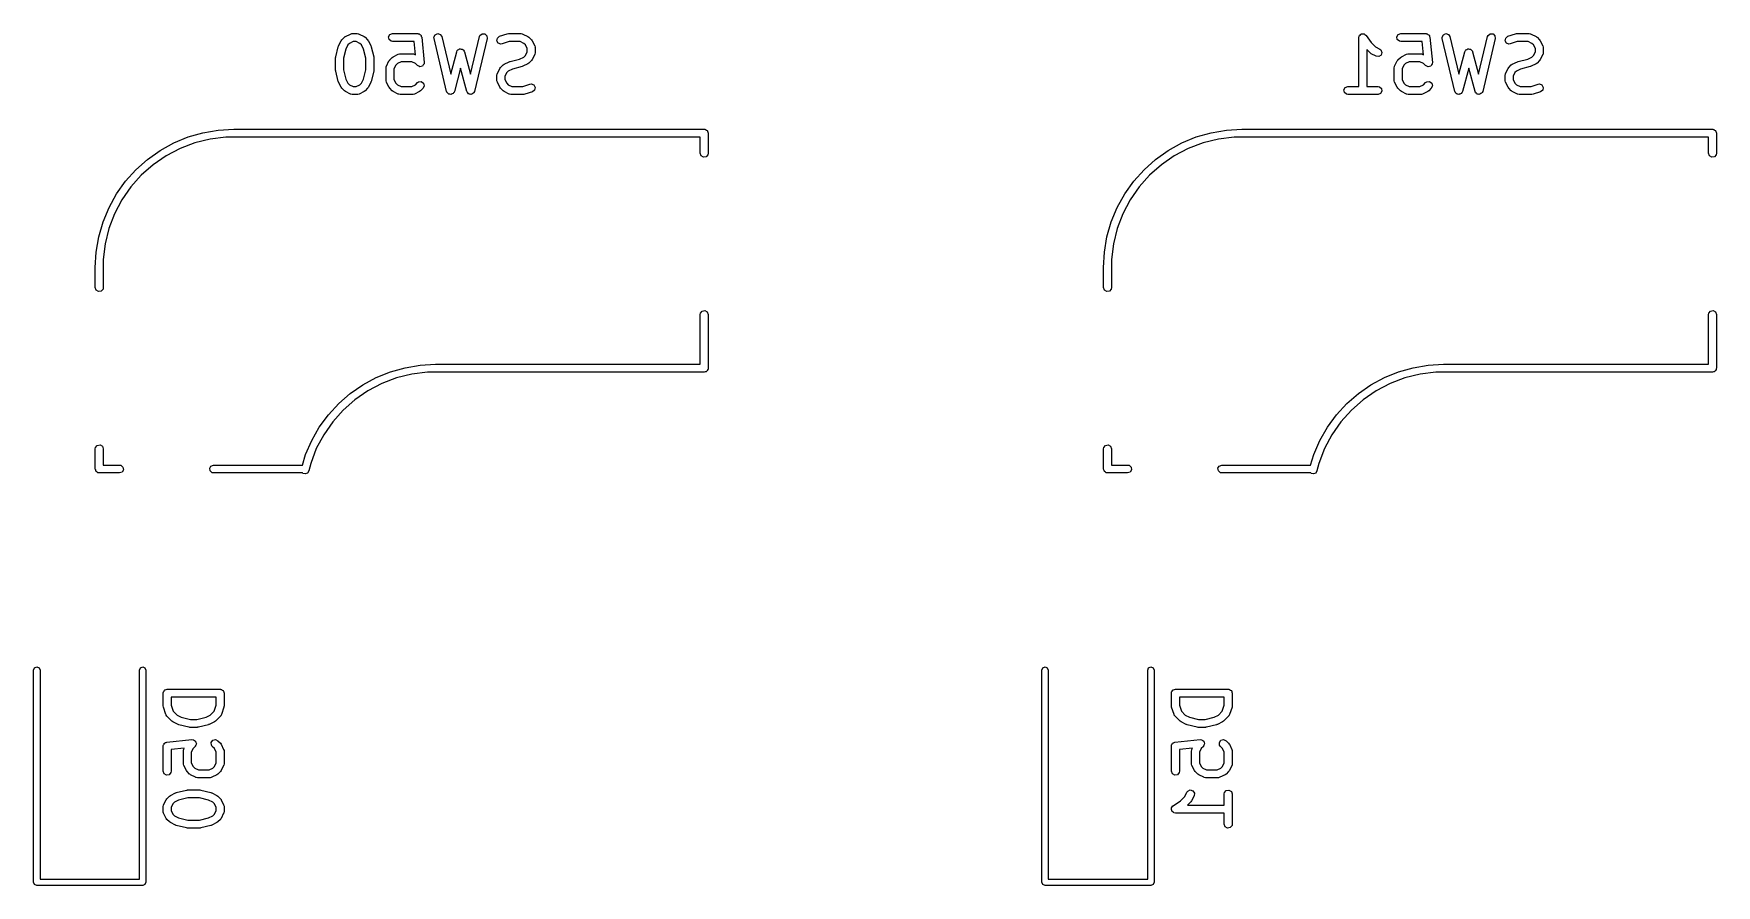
# Model space of a CAD drawing. Extents: x 32 to 254, y -135 to -26.
# Drawn here: x 222.2 to 253.99, y -117.96 to -101.86 of the extents above; entities that cross this region are included whole.
import ezdxf

# ---------------------------------------------------------------- set-up
doc = ezdxf.new("R2010")
doc.units = 0
doc.layers.add('BLACK', color=7, linetype='CONTINUOUS')

msp = doc.modelspace()

# ---------------------------------------------------------------- linework, layer by layer
at = {"layer": 'BLACK', "linetype": 'CONTINUOUS'}
for p, q in [((227.959, -102.09), (228.006, -101.994)), ((228.006, -101.994), (228.019, -101.976)), ((228.019, -101.976), (228.02, -101.975)), ((228.02, -101.975), (228.068, -101.927)), ((228.068, -101.927), (228.086, -101.914)), ((228.086, -101.914), (228.087, -101.913)), ((228.087, -101.913), (228.183, -101.866)), ((228.165, -102.042), (228.135, -102.072)), ((228.234, -102.008), (228.165, -102.042)), ((228.183, -101.866), (228.207, -101.858)), ((228.207, -101.858), (228.212, -101.859)), ((228.212, -101.859), (228.216, -101.858)), ((228.216, -101.858), (228.311, -101.858)), ((228.294, -102.008), (228.234, -102.008)), ((228.362, -102.042), (228.294, -102.008)), ((228.311, -101.858), (228.337, -101.862)), ((228.337, -101.862), (228.34, -101.865)), ((228.34, -101.865), (228.345, -101.866)), ((228.345, -101.866), (228.44, -101.913)), ((228.393, -102.072), (228.362, -102.042)), ((228.44, -101.913), (228.458, -101.927)), ((228.458, -101.927), (228.46, -101.927)), ((228.46, -101.927), (228.507, -101.975)), ((228.507, -101.975), (228.52, -101.993)), ((228.52, -101.993), (228.521, -101.994)), ((228.521, -101.994), (228.569, -102.09)), ((228.904, -101.92), (228.93, -101.875)), ((228.913, -101.97), (228.904, -101.92)), ((228.952, -102.003), (228.913, -101.97)), ((228.93, -101.875), (228.978, -101.858)), ((228.978, -102.008), (228.952, -102.003)), ((228.978, -101.858), (229.454, -101.858)), ((229.386, -102.008), (228.978, -102.008)), ((229.411, -102.256), (229.386, -102.008)), ((229.454, -101.858), (229.458, -101.858)), ((229.458, -101.858), (229.46, -101.858)), ((229.46, -101.858), (229.463, -101.859)), ((229.463, -101.859), (229.48, -101.862)), ((229.48, -101.862), (229.492, -101.872)), ((229.492, -101.872), (229.507, -101.879)), ((229.507, -101.879), (229.511, -101.888)), ((229.511, -101.888), (229.519, -101.895)), ((229.519, -101.895), (229.522, -101.911)), ((229.522, -101.911), (229.529, -101.925)), ((229.529, -101.925), (229.576, -102.401)), ((229.761, -101.924), (229.784, -101.878)), ((229.762, -101.95), (229.761, -101.924)), ((230, -102.95), (229.762, -101.95)), ((229.784, -101.878), (229.831, -101.858)), ((229.831, -101.858), (229.88, -101.872)), ((229.88, -101.872), (229.908, -101.915)), ((229.908, -101.915), (230.077, -102.626)), ((230.45, -102.626), (230.619, -101.915)), ((230.765, -101.95), (230.527, -102.95)), ((230.619, -101.915), (230.63, -101.891)), ((230.63, -101.891), (230.671, -101.861)), ((230.671, -101.861), (230.722, -101.864)), ((230.722, -101.864), (230.759, -101.899)), ((230.759, -101.899), (230.765, -101.95)), ((230.951, -101.991), (230.962, -101.941)), ((230.976, -102.036), (230.951, -101.991)), ((230.962, -101.941), (231.002, -101.909)), ((231.024, -102.055), (230.976, -102.036)), ((231.002, -101.909), (231.145, -101.861)), ((231.049, -102.051), (231.024, -102.055)), ((231.181, -102.008), (231.049, -102.051)), ((231.145, -101.861), (231.167, -101.858)), ((231.167, -101.858), (231.168, -101.858)), ((231.168, -101.858), (231.407, -101.858)), ((231.389, -102.008), (231.181, -102.008)), ((231.457, -102.042), (231.389, -102.008)), ((231.407, -101.858), (231.432, -101.862)), ((231.432, -101.862), (231.436, -101.865)), ((231.436, -101.865), (231.44, -101.866)), ((231.44, -101.866), (231.535, -101.913)), ((231.488, -102.072), (231.457, -102.042)), ((231.535, -101.913), (231.553, -101.927)), ((231.553, -101.927), (231.555, -101.927)), ((231.555, -101.927), (231.602, -101.975)), ((231.602, -101.975), (231.615, -101.993)), ((231.615, -101.993), (231.616, -101.994)), ((231.616, -101.994), (231.664, -102.09)), ((247.239, -101.933), (247.243, -101.907)), ((247.239, -102.858), (247.239, -101.933)), ((247.243, -101.907), (247.246, -101.904)), ((247.246, -101.899), (247.262, -101.884)), ((247.246, -101.904), (247.246, -101.899)), ((247.262, -101.884), (247.276, -101.868)), ((247.276, -101.868), (247.28, -101.867)), ((247.28, -101.867), (247.284, -101.864)), ((247.284, -101.864), (247.305, -101.863)), ((247.305, -101.863), (247.327, -101.859)), ((247.327, -101.859), (247.33, -101.861)), ((247.33, -101.861), (247.335, -101.861)), ((247.335, -101.861), (247.352, -101.874)), ((247.352, -101.874), (247.371, -101.884)), ((247.371, -101.884), (247.373, -101.888)), ((247.373, -101.888), (247.376, -101.891)), ((247.376, -101.891), (247.467, -102.028)), ((247.467, -102.028), (247.549, -102.109)), ((247.954, -101.92), (247.98, -101.875)), ((247.963, -101.97), (247.954, -101.92)), ((248.002, -102.003), (247.963, -101.97)), ((247.98, -101.875), (248.028, -101.858)), ((248.028, -102.008), (248.002, -102.003)), ((248.028, -101.858), (248.504, -101.858)), ((248.436, -102.008), (248.028, -102.008)), ((248.461, -102.256), (248.436, -102.008)), ((248.504, -101.858), (248.508, -101.858)), ((248.508, -101.858), (248.51, -101.858)), ((248.51, -101.858), (248.513, -101.859)), ((248.513, -101.859), (248.53, -101.862)), ((248.53, -101.862), (248.542, -101.872)), ((248.542, -101.872), (248.557, -101.879)), ((248.557, -101.879), (248.561, -101.888)), ((248.561, -101.888), (248.569, -101.895)), ((248.569, -101.895), (248.572, -101.911)), ((248.572, -101.911), (248.579, -101.925)), ((248.579, -101.925), (248.626, -102.401)), ((248.811, -101.924), (248.834, -101.878)), ((248.812, -101.95), (248.811, -101.924)), ((249.05, -102.95), (248.812, -101.95)), ((248.834, -101.878), (248.881, -101.858)), ((248.881, -101.858), (248.93, -101.872)), ((248.93, -101.872), (248.958, -101.915)), ((248.958, -101.915), (249.127, -102.626)), ((249.5, -102.626), (249.669, -101.915)), ((249.815, -101.95), (249.577, -102.95)), ((249.669, -101.915), (249.68, -101.891)), ((249.68, -101.891), (249.721, -101.861)), ((249.721, -101.861), (249.772, -101.864)), ((249.772, -101.864), (249.809, -101.899)), ((249.809, -101.899), (249.815, -101.95)), ((250.001, -101.991), (250.012, -101.941)), ((250.026, -102.036), (250.001, -101.991)), ((250.012, -101.941), (250.052, -101.909)), ((250.074, -102.055), (250.026, -102.036)), ((250.052, -101.909), (250.195, -101.861)), ((250.099, -102.051), (250.074, -102.055)), ((250.231, -102.008), (250.099, -102.051)), ((250.195, -101.861), (250.217, -101.858)), ((250.217, -101.858), (250.218, -101.858)), ((250.218, -101.858), (250.457, -101.858)), ((250.439, -102.008), (250.231, -102.008)), ((250.507, -102.042), (250.439, -102.008)), ((250.457, -101.858), (250.482, -101.862)), ((250.482, -101.862), (250.486, -101.865)), ((250.486, -101.865), (250.49, -101.866)), ((250.49, -101.866), (250.585, -101.913)), ((250.538, -102.072), (250.507, -102.042)), ((250.585, -101.913), (250.603, -101.927)), ((250.603, -101.927), (250.605, -101.927)), ((250.605, -101.927), (250.652, -101.975)), ((250.652, -101.975), (250.665, -101.993)), ((250.665, -101.993), (250.666, -101.994)), ((250.666, -101.994), (250.714, -102.09)), ((227.903, -102.314), (227.906, -102.299)), ((227.903, -102.552), (227.903, -102.314)), ((227.905, -102.295), (227.953, -102.105)), ((227.906, -102.299), (227.905, -102.295)), ((227.953, -102.105), (227.958, -102.093)), ((227.958, -102.093), (227.959, -102.09)), ((228.096, -102.149), (228.053, -102.323)), ((228.053, -102.323), (228.053, -102.542)), ((228.135, -102.072), (228.096, -102.149)), ((228.431, -102.149), (228.393, -102.072)), ((228.474, -102.323), (228.431, -102.149)), ((228.474, -102.542), (228.474, -102.323)), ((228.569, -102.09), (228.573, -102.102)), ((228.573, -102.102), (228.575, -102.105)), ((228.575, -102.105), (228.622, -102.295)), ((228.622, -102.295), (228.623, -102.31)), ((228.623, -102.31), (228.624, -102.314)), ((228.624, -102.314), (228.624, -102.552)), ((228.863, -102.471), (228.911, -102.375)), ((228.911, -102.375), (228.924, -102.357)), ((228.924, -102.357), (228.925, -102.356)), ((228.925, -102.356), (228.973, -102.308)), ((228.973, -102.308), (228.991, -102.295)), ((228.991, -102.295), (228.992, -102.294)), ((228.992, -102.294), (229.087, -102.246)), ((229.087, -102.246), (229.112, -102.239)), ((229.112, -102.239), (229.117, -102.24)), ((229.117, -102.24), (229.121, -102.239)), ((229.121, -102.239), (229.359, -102.239)), ((229.359, -102.239), (229.385, -102.243)), ((229.385, -102.243), (229.388, -102.246)), ((229.388, -102.246), (229.392, -102.246)), ((229.392, -102.246), (229.411, -102.256)), ((230.077, -102.626), (230.191, -102.199)), ((230.191, -102.199), (230.202, -102.175)), ((230.202, -102.175), (230.208, -102.171)), ((230.208, -102.171), (230.211, -102.165)), ((230.211, -102.165), (230.228, -102.157)), ((230.228, -102.157), (230.244, -102.146)), ((230.244, -102.146), (230.251, -102.146)), ((230.251, -102.146), (230.257, -102.144)), ((230.257, -102.144), (230.276, -102.149)), ((230.276, -102.149), (230.295, -102.15)), ((230.295, -102.15), (230.3, -102.155)), ((230.3, -102.155), (230.307, -102.157)), ((230.307, -102.157), (230.318, -102.173)), ((230.318, -102.173), (230.332, -102.187)), ((230.332, -102.187), (230.332, -102.193)), ((230.332, -102.193), (230.336, -102.199)), ((230.336, -102.199), (230.45, -102.626)), ((231.198, -102.384), (231.38, -102.338)), ((231.38, -102.338), (231.457, -102.3)), ((231.457, -102.3), (231.488, -102.269)), ((231.522, -102.141), (231.488, -102.072)), ((231.488, -102.269), (231.522, -102.201)), ((231.522, -102.201), (231.522, -102.141)), ((231.602, -102.367), (231.555, -102.414)), ((231.603, -102.365), (231.602, -102.367)), ((231.616, -102.347), (231.603, -102.365)), ((231.664, -102.252), (231.616, -102.347)), ((231.664, -102.09), (231.672, -102.115)), ((231.665, -102.247), (231.664, -102.252)), ((231.667, -102.244), (231.665, -102.247)), ((231.672, -102.218), (231.667, -102.244)), ((231.672, -102.115), (231.67, -102.119)), ((231.67, -102.119), (231.672, -102.123)), ((231.672, -102.123), (231.672, -102.218)), ((247.451, -102.224), (247.389, -102.161)), ((247.389, -102.161), (247.389, -102.858)), ((247.453, -102.224), (247.451, -102.224)), ((247.471, -102.238), (247.453, -102.224)), ((247.566, -102.285), (247.471, -102.238)), ((247.549, -102.109), (247.633, -102.151)), ((247.617, -102.291), (247.566, -102.285)), ((247.66, -102.263), (247.617, -102.291)), ((247.633, -102.151), (247.654, -102.167)), ((247.654, -102.167), (247.674, -102.214)), ((247.674, -102.214), (247.66, -102.263)), ((247.913, -102.471), (247.961, -102.375)), ((247.961, -102.375), (247.974, -102.357)), ((247.974, -102.357), (247.975, -102.356)), ((247.975, -102.356), (248.023, -102.308)), ((248.023, -102.308), (248.041, -102.295)), ((248.041, -102.295), (248.042, -102.294)), ((248.042, -102.294), (248.137, -102.246)), ((248.137, -102.246), (248.162, -102.239)), ((248.162, -102.239), (248.167, -102.24)), ((248.167, -102.24), (248.171, -102.239)), ((248.171, -102.239), (248.409, -102.239)), ((248.409, -102.239), (248.435, -102.243)), ((248.435, -102.243), (248.438, -102.246)), ((248.438, -102.246), (248.442, -102.246)), ((248.442, -102.246), (248.461, -102.256)), ((249.127, -102.626), (249.241, -102.199)), ((249.241, -102.199), (249.252, -102.175)), ((249.252, -102.175), (249.258, -102.171)), ((249.258, -102.171), (249.261, -102.165)), ((249.261, -102.165), (249.278, -102.157)), ((249.278, -102.157), (249.294, -102.146)), ((249.294, -102.146), (249.301, -102.146)), ((249.301, -102.146), (249.307, -102.144)), ((249.307, -102.144), (249.326, -102.149)), ((249.326, -102.149), (249.345, -102.15)), ((249.345, -102.15), (249.35, -102.155)), ((249.35, -102.155), (249.357, -102.157)), ((249.357, -102.157), (249.368, -102.173)), ((249.368, -102.173), (249.382, -102.187)), ((249.382, -102.187), (249.382, -102.193)), ((249.382, -102.193), (249.386, -102.199)), ((249.386, -102.199), (249.5, -102.626)), ((250.248, -102.384), (250.43, -102.338)), ((250.43, -102.338), (250.507, -102.3)), ((250.507, -102.3), (250.538, -102.269)), ((250.572, -102.141), (250.538, -102.072)), ((250.538, -102.269), (250.572, -102.201)), ((250.572, -102.201), (250.572, -102.141)), ((250.652, -102.367), (250.605, -102.414)), ((250.653, -102.365), (250.652, -102.367)), ((250.666, -102.347), (250.653, -102.365)), ((250.714, -102.252), (250.666, -102.347)), ((250.714, -102.09), (250.722, -102.115)), ((250.715, -102.247), (250.714, -102.252)), ((250.718, -102.244), (250.715, -102.247)), ((250.722, -102.218), (250.718, -102.244)), ((250.722, -102.115), (250.72, -102.119)), ((250.72, -102.119), (250.722, -102.123)), ((250.722, -102.123), (250.722, -102.218)), ((227.904, -102.555), (227.903, -102.552)), ((227.905, -102.57), (227.904, -102.555)), ((227.953, -102.76), (227.905, -102.57)), ((228.053, -102.542), (228.096, -102.716)), ((228.431, -102.716), (228.474, -102.542)), ((228.622, -102.57), (228.575, -102.76)), ((228.624, -102.552), (228.622, -102.566)), ((228.622, -102.566), (228.622, -102.57)), ((228.855, -102.504), (228.86, -102.478)), ((228.855, -102.742), (228.855, -102.504)), ((228.86, -102.478), (228.863, -102.475)), ((228.863, -102.475), (228.863, -102.471)), ((229.04, -102.453), (229.005, -102.522)), ((229.005, -102.522), (229.005, -102.724)), ((229.07, -102.423), (229.04, -102.453)), ((229.139, -102.389), (229.07, -102.423)), ((229.341, -102.389), (229.139, -102.389)), ((229.41, -102.423), (229.341, -102.389)), ((229.449, -102.462), (229.41, -102.423)), ((229.472, -102.473), (229.449, -102.462)), ((229.449, -102.462), (229.449, -102.462)), ((229.449, -102.462), (229.449, -102.462)), ((229.495, -102.484), (229.472, -102.473)), ((229.496, -102.483), (229.495, -102.484)), ((229.52, -102.477), (229.496, -102.484)), ((229.496, -102.484), (229.496, -102.483)), ((229.545, -102.47), (229.52, -102.477)), ((229.546, -102.47), (229.545, -102.47)), ((229.545, -102.47), (229.545, -102.47)), ((229.56, -102.449), (229.546, -102.47)), ((229.574, -102.428), (229.56, -102.449)), ((229.576, -102.401), (229.574, -102.427)), ((229.574, -102.427), (229.574, -102.428)), ((229.574, -102.428), (229.574, -102.428)), ((230.264, -102.509), (230.146, -102.952)), ((230.382, -102.952), (230.264, -102.509)), ((230.951, -102.647), (230.955, -102.621)), ((230.951, -102.742), (230.951, -102.647)), ((230.955, -102.621), (230.958, -102.618)), ((230.958, -102.618), (230.959, -102.613)), ((230.959, -102.613), (231.006, -102.518)), ((231.006, -102.518), (231.019, -102.5)), ((231.019, -102.5), (231.02, -102.499)), ((231.02, -102.499), (231.068, -102.451)), ((231.068, -102.451), (231.086, -102.438)), ((231.086, -102.438), (231.087, -102.437)), ((231.087, -102.437), (231.183, -102.389)), ((231.135, -102.596), (231.101, -102.665)), ((231.101, -102.665), (231.101, -102.724)), ((231.165, -102.566), (231.135, -102.596)), ((231.242, -102.527), (231.165, -102.566)), ((231.183, -102.389), (231.195, -102.386)), ((231.195, -102.386), (231.198, -102.384)), ((231.425, -102.482), (231.242, -102.527)), ((231.428, -102.48), (231.425, -102.482)), ((231.44, -102.476), (231.428, -102.48)), ((231.535, -102.428), (231.44, -102.476)), ((231.536, -102.427), (231.535, -102.428)), ((231.555, -102.414), (231.536, -102.427)), ((247.905, -102.504), (247.91, -102.478)), ((247.905, -102.742), (247.905, -102.504)), ((247.91, -102.478), (247.913, -102.475)), ((247.913, -102.475), (247.913, -102.471)), ((248.09, -102.453), (248.055, -102.522)), ((248.055, -102.522), (248.055, -102.724)), ((248.12, -102.423), (248.09, -102.453)), ((248.189, -102.389), (248.12, -102.423)), ((248.391, -102.389), (248.189, -102.389)), ((248.46, -102.423), (248.391, -102.389)), ((248.499, -102.462), (248.46, -102.423)), ((248.522, -102.473), (248.499, -102.462)), ((248.499, -102.462), (248.499, -102.462)), ((248.499, -102.462), (248.499, -102.462)), ((248.545, -102.484), (248.522, -102.473)), ((248.546, -102.483), (248.545, -102.484)), ((248.57, -102.477), (248.546, -102.484)), ((248.546, -102.484), (248.546, -102.483)), ((248.595, -102.47), (248.57, -102.477)), ((248.596, -102.47), (248.595, -102.47)), ((248.595, -102.47), (248.595, -102.47)), ((248.61, -102.449), (248.596, -102.47)), ((248.624, -102.428), (248.61, -102.449)), ((248.626, -102.401), (248.624, -102.427)), ((248.624, -102.427), (248.624, -102.428)), ((248.624, -102.428), (248.624, -102.428)), ((249.314, -102.509), (249.196, -102.952)), ((249.432, -102.952), (249.314, -102.509)), ((250.001, -102.647), (250.005, -102.621)), ((250.001, -102.742), (250.001, -102.647)), ((250.005, -102.621), (250.008, -102.618)), ((250.008, -102.618), (250.009, -102.613)), ((250.009, -102.613), (250.056, -102.518)), ((250.056, -102.518), (250.069, -102.5)), ((250.069, -102.5), (250.07, -102.499)), ((250.07, -102.499), (250.118, -102.451)), ((250.118, -102.451), (250.136, -102.438)), ((250.136, -102.438), (250.137, -102.437)), ((250.137, -102.437), (250.233, -102.389)), ((250.185, -102.596), (250.151, -102.665)), ((250.151, -102.665), (250.151, -102.724)), ((250.215, -102.566), (250.185, -102.596)), ((250.292, -102.527), (250.215, -102.566)), ((250.233, -102.389), (250.245, -102.386)), ((250.245, -102.386), (250.248, -102.384)), ((250.475, -102.482), (250.292, -102.527)), ((250.478, -102.48), (250.475, -102.482)), ((250.49, -102.476), (250.478, -102.48)), ((250.585, -102.428), (250.49, -102.476)), ((250.586, -102.427), (250.585, -102.428)), ((250.605, -102.414), (250.586, -102.427)), ((227.955, -102.763), (227.953, -102.76)), ((227.959, -102.776), (227.955, -102.763)), ((228.006, -102.871), (227.959, -102.776)), ((228.007, -102.872), (228.006, -102.871)), ((228.02, -102.89), (228.007, -102.872)), ((228.068, -102.938), (228.02, -102.89)), ((228.069, -102.939), (228.068, -102.938)), ((228.087, -102.952), (228.069, -102.939)), ((228.183, -103), (228.087, -102.952)), ((228.096, -102.716), (228.135, -102.793)), ((228.135, -102.793), (228.165, -102.823)), ((228.165, -102.823), (228.234, -102.858)), ((228.187, -103), (228.183, -103)), ((228.19, -103.003), (228.187, -103)), ((228.216, -103.008), (228.19, -103.003)), ((228.311, -103.008), (228.216, -103.008)), ((228.234, -102.858), (228.294, -102.858)), ((228.294, -102.858), (228.362, -102.823)), ((228.316, -103.006), (228.311, -103.008)), ((228.32, -103.007), (228.316, -103.006)), ((228.345, -103), (228.32, -103.007)), ((228.44, -102.952), (228.345, -103)), ((228.362, -102.823), (228.393, -102.793)), ((228.393, -102.793), (228.431, -102.716)), ((228.441, -102.951), (228.44, -102.952)), ((228.46, -102.938), (228.441, -102.951)), ((228.507, -102.89), (228.46, -102.938)), ((228.508, -102.889), (228.507, -102.89)), ((228.521, -102.871), (228.508, -102.889)), ((228.569, -102.776), (228.521, -102.871)), ((228.575, -102.76), (228.569, -102.772)), ((228.569, -102.772), (228.569, -102.776)), ((228.857, -102.746), (228.855, -102.742)), ((228.856, -102.751), (228.857, -102.746)), ((228.863, -102.776), (228.856, -102.751)), ((228.911, -102.871), (228.863, -102.776)), ((228.912, -102.872), (228.911, -102.871)), ((228.925, -102.89), (228.912, -102.872)), ((228.973, -102.938), (228.925, -102.89)), ((228.974, -102.939), (228.973, -102.938)), ((228.992, -102.952), (228.974, -102.939)), ((229.087, -103), (228.992, -102.952)), ((229.005, -102.724), (229.04, -102.793)), ((229.04, -102.793), (229.07, -102.823)), ((229.07, -102.823), (229.139, -102.858)), ((229.092, -103), (229.087, -103)), ((229.095, -103.003), (229.092, -103)), ((229.121, -103.008), (229.095, -103.003)), ((229.359, -103.008), (229.121, -103.008)), ((229.139, -102.858), (229.341, -102.858)), ((229.341, -102.858), (229.41, -102.823)), ((229.363, -103.006), (229.359, -103.008)), ((229.368, -103.007), (229.363, -103.006)), ((229.392, -103), (229.368, -103.007)), ((229.488, -102.952), (229.392, -103)), ((229.41, -102.823), (229.449, -102.784)), ((229.449, -102.784), (229.47, -102.769)), ((229.47, -102.769), (229.521, -102.765)), ((229.489, -102.951), (229.488, -102.952)), ((229.507, -102.938), (229.489, -102.951)), ((229.555, -102.89), (229.507, -102.938)), ((229.521, -102.765), (229.563, -102.794)), ((229.576, -102.844), (229.555, -102.89)), ((229.563, -102.794), (229.576, -102.844)), ((230.005, -102.957), (230, -102.95)), ((230.005, -102.964), (230.005, -102.957)), ((230.018, -102.977), (230.005, -102.964)), ((230.028, -102.993), (230.018, -102.977)), ((230.036, -102.995), (230.028, -102.993)), ((230.042, -103.001), (230.036, -102.995)), ((230.06, -103.002), (230.042, -103.001)), ((230.078, -103.007), (230.06, -103.002)), ((230.085, -103.004), (230.078, -103.007)), ((230.093, -103.005), (230.085, -103.004)), ((230.108, -102.994), (230.093, -103.005)), ((230.125, -102.987), (230.108, -102.994)), ((230.128, -102.98), (230.125, -102.987)), ((230.135, -102.976), (230.128, -102.98)), ((230.146, -102.952), (230.135, -102.976)), ((230.386, -102.958), (230.382, -102.952)), ((230.387, -102.966), (230.386, -102.958)), ((230.401, -102.979), (230.387, -102.966)), ((230.411, -102.994), (230.401, -102.979)), ((230.419, -102.996), (230.411, -102.994)), ((230.424, -103.001), (230.419, -102.996)), ((230.443, -103.003), (230.424, -103.001)), ((230.461, -103.007), (230.443, -103.003)), ((230.468, -103.004), (230.461, -103.007)), ((230.476, -103.004), (230.468, -103.004)), ((230.49, -102.993), (230.476, -103.004)), ((230.507, -102.986), (230.49, -102.993)), ((230.51, -102.979), (230.507, -102.986)), ((230.517, -102.974), (230.51, -102.979)), ((230.527, -102.95), (230.517, -102.974)), ((230.952, -102.746), (230.951, -102.742)), ((230.951, -102.751), (230.952, -102.746)), ((230.959, -102.776), (230.951, -102.751)), ((231.006, -102.871), (230.959, -102.776)), ((231.007, -102.872), (231.006, -102.871)), ((231.02, -102.89), (231.007, -102.872)), ((231.068, -102.938), (231.02, -102.89)), ((231.069, -102.939), (231.068, -102.938)), ((231.087, -102.952), (231.069, -102.939)), ((231.183, -103), (231.087, -102.952)), ((231.101, -102.724), (231.135, -102.793)), ((231.135, -102.793), (231.165, -102.823)), ((231.165, -102.823), (231.234, -102.858)), ((231.187, -103), (231.183, -103)), ((231.19, -103.003), (231.187, -103)), ((231.216, -103.008), (231.19, -103.003)), ((231.454, -103.008), (231.216, -103.008)), ((231.234, -102.858), (231.442, -102.858)), ((231.442, -102.858), (231.573, -102.814)), ((231.456, -103.007), (231.454, -103.008)), ((231.478, -103.004), (231.456, -103.007)), ((231.621, -102.956), (231.478, -103.004)), ((231.573, -102.814), (231.599, -102.81)), ((231.599, -102.81), (231.647, -102.829)), ((231.661, -102.924), (231.621, -102.956)), ((231.647, -102.829), (231.671, -102.874)), ((231.671, -102.874), (231.661, -102.924)), ((246.954, -102.92), (246.98, -102.875)), ((246.963, -102.97), (246.954, -102.92)), ((247.002, -103.003), (246.963, -102.97)), ((246.98, -102.875), (247.028, -102.858)), ((247.028, -103.008), (247.002, -103.003)), ((247.028, -102.858), (247.239, -102.858)), ((247.599, -103.008), (247.028, -103.008)), ((247.389, -102.858), (247.599, -102.858)), ((247.599, -102.858), (247.625, -102.862)), ((247.648, -102.99), (247.599, -103.008)), ((247.625, -102.862), (247.664, -102.895)), ((247.673, -102.946), (247.648, -102.99)), ((247.664, -102.895), (247.673, -102.946)), ((247.907, -102.746), (247.905, -102.742)), ((247.906, -102.751), (247.907, -102.746)), ((247.913, -102.776), (247.906, -102.751)), ((247.961, -102.871), (247.913, -102.776)), ((247.962, -102.872), (247.961, -102.871)), ((247.975, -102.89), (247.962, -102.872)), ((248.023, -102.938), (247.975, -102.89)), ((248.024, -102.939), (248.023, -102.938)), ((248.042, -102.952), (248.024, -102.939)), ((248.137, -103), (248.042, -102.952)), ((248.055, -102.724), (248.09, -102.793)), ((248.09, -102.793), (248.12, -102.823)), ((248.12, -102.823), (248.189, -102.858)), ((248.142, -103), (248.137, -103)), ((248.145, -103.003), (248.142, -103)), ((248.171, -103.008), (248.145, -103.003)), ((248.409, -103.008), (248.171, -103.008)), ((248.189, -102.858), (248.391, -102.858)), ((248.391, -102.858), (248.46, -102.823)), ((248.413, -103.006), (248.409, -103.008)), ((248.418, -103.007), (248.413, -103.006)), ((248.442, -103), (248.418, -103.007)), ((248.538, -102.952), (248.442, -103)), ((248.46, -102.823), (248.499, -102.784)), ((248.499, -102.784), (248.52, -102.769)), ((248.52, -102.769), (248.571, -102.765)), ((248.539, -102.951), (248.538, -102.952)), ((248.557, -102.938), (248.539, -102.951)), ((248.605, -102.89), (248.557, -102.938)), ((248.571, -102.765), (248.613, -102.794)), ((248.626, -102.844), (248.605, -102.89)), ((248.613, -102.794), (248.626, -102.844)), ((249.055, -102.957), (249.05, -102.95)), ((249.055, -102.964), (249.055, -102.957)), ((249.068, -102.977), (249.055, -102.964)), ((249.078, -102.993), (249.068, -102.977)), ((249.086, -102.995), (249.078, -102.993)), ((249.092, -103.001), (249.086, -102.995)), ((249.11, -103.002), (249.092, -103.001)), ((249.128, -103.007), (249.11, -103.002)), ((249.135, -103.004), (249.128, -103.007)), ((249.143, -103.005), (249.135, -103.004)), ((249.158, -102.994), (249.143, -103.005)), ((249.175, -102.987), (249.158, -102.994)), ((249.178, -102.98), (249.175, -102.987)), ((249.185, -102.976), (249.178, -102.98)), ((249.196, -102.952), (249.185, -102.976)), ((249.436, -102.958), (249.432, -102.952)), ((249.437, -102.966), (249.436, -102.958)), ((249.451, -102.979), (249.437, -102.966)), ((249.461, -102.994), (249.451, -102.979)), ((249.469, -102.996), (249.461, -102.994)), ((249.474, -103.001), (249.469, -102.996)), ((249.493, -103.003), (249.474, -103.001)), ((249.511, -103.007), (249.493, -103.003)), ((249.518, -103.004), (249.511, -103.007)), ((249.526, -103.004), (249.518, -103.004)), ((249.54, -102.993), (249.526, -103.004)), ((249.557, -102.986), (249.54, -102.993)), ((249.56, -102.979), (249.557, -102.986)), ((249.567, -102.974), (249.56, -102.979)), ((249.577, -102.95), (249.567, -102.974)), ((250.002, -102.746), (250.001, -102.742)), ((250.001, -102.751), (250.002, -102.746)), ((250.009, -102.776), (250.001, -102.751)), ((250.056, -102.871), (250.009, -102.776)), ((250.057, -102.872), (250.056, -102.871)), ((250.07, -102.89), (250.057, -102.872)), ((250.118, -102.938), (250.07, -102.89)), ((250.119, -102.939), (250.118, -102.938)), ((250.137, -102.952), (250.119, -102.939)), ((250.233, -103), (250.137, -102.952)), ((250.151, -102.724), (250.185, -102.793)), ((250.185, -102.793), (250.215, -102.823)), ((250.215, -102.823), (250.284, -102.858)), ((250.237, -103), (250.233, -103)), ((250.24, -103.003), (250.237, -103)), ((250.266, -103.008), (250.24, -103.003)), ((250.504, -103.008), (250.266, -103.008)), ((250.284, -102.858), (250.492, -102.858)), ((250.492, -102.858), (250.623, -102.814)), ((250.506, -103.007), (250.504, -103.008)), ((250.528, -103.004), (250.506, -103.007)), ((250.671, -102.956), (250.528, -103.004)), ((250.623, -102.814), (250.649, -102.81)), ((250.649, -102.81), (250.697, -102.829)), ((250.711, -102.924), (250.671, -102.956)), ((250.697, -102.829), (250.721, -102.874)), ((250.721, -102.874), (250.711, -102.924)), ((224.586, -104.066), (224.843, -103.924)), ((224.843, -103.924), (225.114, -103.812)), ((225.243, -103.922), (224.964, -104.028)), ((225.114, -103.812), (225.396, -103.731)), ((225.532, -103.851), (225.243, -103.922)), ((225.396, -103.731), (225.685, -103.681)), ((225.828, -103.815), (225.532, -103.851)), ((225.685, -103.681), (225.977, -103.665)), ((225.977, -103.815), (225.828, -103.815)), ((225.977, -103.665), (234.867, -103.665)), ((234.792, -103.815), (225.977, -103.815)), ((234.792, -104.121), (234.792, -103.815)), ((234.867, -103.665), (234.877, -103.667)), ((234.877, -103.667), (234.881, -103.666)), ((234.881, -103.666), (234.883, -103.668)), ((234.883, -103.668), (234.893, -103.67)), ((234.893, -103.67), (234.908, -103.682)), ((234.908, -103.682), (234.925, -103.692)), ((234.925, -103.692), (234.927, -103.698)), ((234.927, -103.698), (234.932, -103.703)), ((234.932, -103.703), (234.936, -103.722)), ((234.936, -103.722), (234.942, -103.74)), ((234.942, -103.74), (234.942, -104.121)), ((243.636, -104.066), (243.893, -103.924)), ((243.893, -103.924), (244.164, -103.812)), ((244.293, -103.922), (244.014, -104.028)), ((244.164, -103.812), (244.446, -103.731)), ((244.582, -103.851), (244.293, -103.922)), ((244.446, -103.731), (244.735, -103.681)), ((244.878, -103.815), (244.582, -103.851)), ((244.735, -103.681), (245.027, -103.665)), ((245.027, -103.815), (244.878, -103.815)), ((245.027, -103.665), (253.917, -103.665)), ((253.843, -103.815), (245.027, -103.815)), ((253.843, -104.121), (253.843, -103.815)), ((253.917, -103.665), (253.927, -103.667)), ((253.927, -103.667), (253.931, -103.666)), ((253.931, -103.666), (253.933, -103.668)), ((253.933, -103.668), (253.943, -103.67)), ((253.943, -103.67), (253.958, -103.682)), ((253.958, -103.682), (253.975, -103.692)), ((253.975, -103.692), (253.977, -103.698)), ((253.977, -103.698), (253.982, -103.703)), ((253.982, -103.703), (253.986, -103.722)), ((253.986, -103.722), (253.992, -103.74)), ((253.992, -103.74), (253.992, -104.121)), ((224.128, -104.431), (224.347, -104.236)), ((224.347, -104.236), (224.586, -104.066)), ((224.7, -104.167), (224.455, -104.336)), ((224.964, -104.028), (224.7, -104.167)), ((234.81, -104.169), (234.792, -104.121)), ((234.854, -104.195), (234.81, -104.169)), ((234.905, -104.186), (234.854, -104.195)), ((234.938, -104.147), (234.905, -104.186)), ((234.942, -104.121), (234.938, -104.147)), ((243.178, -104.431), (243.397, -104.236)), ((243.397, -104.236), (243.636, -104.066)), ((243.75, -104.167), (243.505, -104.336)), ((244.014, -104.028), (243.75, -104.167)), ((253.86, -104.169), (253.843, -104.121)), ((253.904, -104.195), (253.86, -104.169)), ((253.955, -104.186), (253.904, -104.195)), ((253.988, -104.147), (253.955, -104.186)), ((253.992, -104.121), (253.988, -104.147)), ((223.933, -104.65), (224.128, -104.431)), ((224.231, -104.534), (224.034, -104.757)), ((224.455, -104.336), (224.231, -104.534)), ((242.983, -104.65), (243.178, -104.431)), ((243.281, -104.534), (243.084, -104.757)), ((243.505, -104.336), (243.281, -104.534)), ((223.621, -105.145), (223.763, -104.889)), ((223.763, -104.889), (223.933, -104.65)), ((224.034, -104.757), (223.864, -105.002)), ((242.671, -105.145), (242.813, -104.889)), ((242.813, -104.889), (242.983, -104.65)), ((243.084, -104.757), (242.914, -105.002)), ((223.509, -105.416), (223.621, -105.145)), ((223.864, -105.002), (223.726, -105.266)), ((242.559, -105.416), (242.671, -105.145)), ((242.914, -105.002), (242.776, -105.266)), ((223.428, -105.698), (223.509, -105.416)), ((223.62, -105.545), (223.548, -105.835)), ((223.726, -105.266), (223.62, -105.545)), ((242.478, -105.698), (242.559, -105.416)), ((242.67, -105.545), (242.598, -105.835)), ((242.776, -105.266), (242.67, -105.545)), ((223.379, -105.987), (223.428, -105.698)), ((223.548, -105.835), (223.512, -106.131)), ((242.429, -105.987), (242.478, -105.698)), ((242.598, -105.835), (242.562, -106.131)), ((223.362, -106.28), (223.379, -105.987)), ((223.512, -106.131), (223.512, -106.28)), ((242.412, -106.28), (242.429, -105.987)), ((242.562, -106.131), (242.562, -106.28)), ((223.362, -106.661), (223.362, -106.28)), ((223.512, -106.28), (223.512, -106.661)), ((242.412, -106.661), (242.412, -106.28)), ((242.562, -106.28), (242.562, -106.661)), ((223.38, -106.709), (223.362, -106.661)), ((223.424, -106.735), (223.38, -106.709)), ((223.475, -106.726), (223.424, -106.735)), ((223.508, -106.687), (223.475, -106.726)), ((223.512, -106.661), (223.508, -106.687)), ((242.43, -106.709), (242.412, -106.661)), ((242.474, -106.735), (242.43, -106.709)), ((242.525, -106.726), (242.474, -106.735)), ((242.558, -106.687), (242.525, -106.726)), ((242.562, -106.661), (242.558, -106.687)), ((234.792, -107.169), (234.797, -107.143)), ((234.797, -107.143), (234.83, -107.104)), ((234.83, -107.104), (234.881, -107.095)), ((234.881, -107.095), (234.925, -107.121)), ((234.925, -107.121), (234.942, -107.169)), ((253.843, -107.169), (253.847, -107.143)), ((253.847, -107.143), (253.88, -107.104)), ((253.88, -107.104), (253.931, -107.095)), ((253.931, -107.095), (253.975, -107.121)), ((253.975, -107.121), (253.992, -107.169)), ((234.792, -108.11), (234.792, -107.169)), ((234.942, -107.169), (234.942, -108.185)), ((253.843, -108.11), (253.843, -107.169)), ((253.992, -107.169), (253.992, -108.185)), ((228.415, -108.499), (228.669, -108.361)), ((228.669, -108.361), (228.937, -108.252)), ((229.055, -108.367), (228.776, -108.472)), ((228.937, -108.252), (229.214, -108.174)), ((229.343, -108.296), (229.055, -108.367)), ((229.214, -108.174), (229.499, -108.126)), ((229.639, -108.26), (229.343, -108.296)), ((229.499, -108.126), (229.787, -108.11)), ((229.787, -108.26), (229.639, -108.26)), ((229.787, -108.11), (229.787, -108.11)), ((229.787, -108.11), (234.792, -108.11)), ((234.867, -108.26), (229.787, -108.26)), ((229.787, -108.26), (229.787, -108.26)), ((234.886, -108.253), (234.867, -108.26)), ((234.905, -108.25), (234.886, -108.253)), ((234.909, -108.245), (234.905, -108.25)), ((234.916, -108.242), (234.909, -108.245)), ((234.925, -108.226), (234.916, -108.242)), ((234.938, -108.211), (234.925, -108.226)), ((234.94, -108.201), (234.938, -108.211)), ((234.941, -108.198), (234.94, -108.201)), ((234.942, -108.185), (234.941, -108.195)), ((234.941, -108.195), (234.941, -108.198)), ((247.465, -108.499), (247.719, -108.361)), ((247.719, -108.361), (247.987, -108.252)), ((248.105, -108.367), (247.826, -108.472)), ((247.987, -108.252), (248.264, -108.174)), ((248.393, -108.296), (248.105, -108.367)), ((248.264, -108.174), (248.549, -108.126)), ((248.689, -108.26), (248.393, -108.296)), ((248.549, -108.126), (248.837, -108.11)), ((248.837, -108.26), (248.689, -108.26)), ((248.837, -108.11), (248.837, -108.11)), ((248.837, -108.11), (253.843, -108.11)), ((253.917, -108.26), (248.837, -108.26)), ((248.837, -108.26), (248.837, -108.26)), ((253.936, -108.253), (253.917, -108.26)), ((253.955, -108.25), (253.936, -108.253)), ((253.959, -108.245), (253.955, -108.25)), ((253.966, -108.242), (253.959, -108.245)), ((253.975, -108.226), (253.966, -108.242)), ((253.988, -108.211), (253.975, -108.226)), ((253.99, -108.201), (253.988, -108.211)), ((253.991, -108.198), (253.99, -108.201)), ((253.992, -108.185), (253.991, -108.195)), ((253.991, -108.195), (253.991, -108.198)), ((227.961, -108.854), (228.178, -108.664)), ((228.178, -108.664), (228.415, -108.499)), ((228.513, -108.61), (228.268, -108.779)), ((228.776, -108.472), (228.513, -108.61)), ((247.011, -108.854), (247.228, -108.664)), ((247.228, -108.664), (247.465, -108.499)), ((247.563, -108.61), (247.318, -108.779)), ((247.826, -108.472), (247.563, -108.61)), ((227.766, -109.067), (227.961, -108.854)), ((228.045, -108.975), (227.847, -109.198)), ((228.268, -108.779), (228.045, -108.975)), ((246.816, -109.067), (247.011, -108.854)), ((247.095, -108.975), (246.897, -109.198)), ((247.318, -108.779), (247.095, -108.975)), ((227.451, -109.55), (227.595, -109.3)), ((227.595, -109.3), (227.766, -109.067)), ((227.847, -109.198), (227.677, -109.442)), ((246.501, -109.55), (246.645, -109.3)), ((246.645, -109.3), (246.816, -109.067)), ((246.897, -109.198), (246.727, -109.442)), ((223.362, -109.709), (223.367, -109.683)), ((223.367, -109.683), (223.4, -109.644)), ((223.4, -109.644), (223.451, -109.635)), ((223.451, -109.635), (223.495, -109.661)), ((223.495, -109.661), (223.512, -109.709)), ((227.336, -109.815), (227.451, -109.55)), ((227.677, -109.442), (227.538, -109.705)), ((242.412, -109.709), (242.417, -109.683)), ((242.417, -109.683), (242.45, -109.644)), ((242.45, -109.644), (242.501, -109.635)), ((242.501, -109.635), (242.545, -109.661)), ((242.545, -109.661), (242.562, -109.709)), ((246.386, -109.815), (246.501, -109.55)), ((246.727, -109.442), (246.588, -109.705)), ((223.362, -110.09), (223.362, -109.709)), ((223.512, -109.709), (223.512, -110.015)), ((227.274, -110.015), (227.336, -109.815)), ((227.432, -109.983), (227.396, -110.127)), ((227.538, -109.705), (227.432, -109.983)), ((242.412, -110.09), (242.412, -109.709)), ((242.562, -109.709), (242.562, -110.015)), ((246.324, -110.015), (246.386, -109.815)), ((246.482, -109.983), (246.446, -110.127)), ((246.588, -109.705), (246.482, -109.983)), ((223.369, -110.108), (223.362, -110.09)), ((223.373, -110.127), (223.369, -110.108)), ((223.378, -110.132), (223.373, -110.127)), ((223.38, -110.138), (223.378, -110.132)), ((223.397, -110.148), (223.38, -110.138)), ((223.412, -110.16), (223.397, -110.148)), ((223.422, -110.162), (223.412, -110.16)), ((223.424, -110.164), (223.422, -110.162)), ((223.428, -110.163), (223.424, -110.164)), ((223.438, -110.165), (223.428, -110.163)), ((223.819, -110.165), (223.438, -110.165)), ((223.512, -110.015), (223.819, -110.015)), ((223.819, -110.015), (223.844, -110.02)), ((223.867, -110.147), (223.819, -110.165)), ((223.844, -110.02), (223.883, -110.052)), ((223.892, -110.103), (223.867, -110.147)), ((223.883, -110.052), (223.892, -110.103)), ((225.523, -110.077), (225.548, -110.033)), ((225.532, -110.127), (225.523, -110.077)), ((225.571, -110.16), (225.532, -110.127)), ((225.548, -110.033), (225.596, -110.015)), ((225.596, -110.165), (225.571, -110.16)), ((225.596, -110.015), (227.274, -110.015)), ((227.277, -110.165), (225.596, -110.165)), ((227.284, -110.173), (227.277, -110.165)), ((227.329, -110.184), (227.284, -110.173)), ((227.372, -110.166), (227.329, -110.184)), ((227.396, -110.127), (227.372, -110.166)), ((227.396, -110.127), (227.396, -110.127)), ((242.419, -110.108), (242.412, -110.09)), ((242.423, -110.127), (242.419, -110.108)), ((242.428, -110.132), (242.423, -110.127)), ((242.43, -110.138), (242.428, -110.132)), ((242.447, -110.148), (242.43, -110.138)), ((242.462, -110.16), (242.447, -110.148)), ((242.472, -110.162), (242.462, -110.16)), ((242.474, -110.164), (242.472, -110.162)), ((242.478, -110.163), (242.474, -110.164)), ((242.487, -110.165), (242.478, -110.163)), ((242.868, -110.165), (242.487, -110.165)), ((242.562, -110.015), (242.868, -110.015)), ((242.868, -110.015), (242.894, -110.02)), ((242.917, -110.147), (242.868, -110.165)), ((242.894, -110.02), (242.933, -110.052)), ((242.942, -110.103), (242.917, -110.147)), ((242.933, -110.052), (242.942, -110.103)), ((244.573, -110.077), (244.598, -110.033)), ((244.582, -110.127), (244.573, -110.077)), ((244.621, -110.16), (244.582, -110.127)), ((244.598, -110.033), (244.646, -110.015)), ((244.646, -110.165), (244.621, -110.16)), ((244.646, -110.015), (246.324, -110.015)), ((246.327, -110.165), (244.646, -110.165)), ((246.334, -110.173), (246.327, -110.165)), ((246.379, -110.184), (246.334, -110.173)), ((246.422, -110.166), (246.379, -110.184)), ((246.446, -110.127), (246.422, -110.166)), ((246.446, -110.127), (246.446, -110.127)), ((222.197, -113.892), (222.215, -113.85)), ((222.197, -117.902), (222.197, -113.892)), ((222.215, -113.85), (222.257, -113.832)), ((222.257, -113.832), (222.3, -113.85)), ((222.3, -113.85), (222.317, -113.892)), ((222.317, -113.892), (222.317, -117.843)), ((224.197, -113.892), (224.215, -113.85)), ((224.197, -117.843), (224.197, -113.892)), ((224.215, -113.85), (224.257, -113.832)), ((224.257, -113.832), (224.3, -113.85)), ((224.3, -113.85), (224.317, -113.892)), ((224.317, -113.892), (224.317, -117.902)), ((241.248, -113.892), (241.265, -113.85)), ((241.248, -117.902), (241.248, -113.892)), ((241.265, -113.85), (241.307, -113.832)), ((241.307, -113.832), (241.35, -113.85)), ((241.35, -113.85), (241.367, -113.892)), ((241.367, -113.892), (241.367, -117.843)), ((243.248, -113.892), (243.265, -113.85)), ((243.248, -117.843), (243.248, -113.892)), ((243.265, -113.85), (243.307, -113.832)), ((243.307, -113.832), (243.35, -113.85)), ((243.35, -113.85), (243.367, -113.892)), ((243.367, -113.892), (243.367, -117.902)), ((224.645, -114.328), (224.647, -114.318)), ((224.645, -114.566), (224.645, -114.328)), ((224.646, -114.315), (224.648, -114.312)), ((224.647, -114.318), (224.646, -114.315)), ((224.648, -114.312), (224.65, -114.303)), ((224.65, -114.303), (224.662, -114.288)), ((224.662, -114.288), (224.672, -114.271)), ((224.672, -114.271), (224.678, -114.268)), ((224.678, -114.268), (224.683, -114.263)), ((224.683, -114.263), (224.702, -114.26)), ((224.702, -114.26), (224.72, -114.253)), ((224.72, -114.253), (225.72, -114.253)), ((225.645, -114.403), (224.795, -114.403)), ((224.795, -114.403), (224.795, -114.554)), ((225.645, -114.554), (225.645, -114.403)), ((225.72, -114.253), (225.73, -114.255)), ((225.73, -114.255), (225.733, -114.254)), ((225.733, -114.254), (225.736, -114.256)), ((225.736, -114.256), (225.746, -114.258)), ((225.746, -114.258), (225.761, -114.27)), ((225.761, -114.27), (225.778, -114.28)), ((225.778, -114.28), (225.78, -114.286)), ((225.78, -114.286), (225.785, -114.291)), ((225.785, -114.291), (225.788, -114.31)), ((225.788, -114.31), (225.795, -114.328)), ((225.795, -114.328), (225.795, -114.566)), ((243.695, -114.328), (243.697, -114.318)), ((243.695, -114.566), (243.695, -114.328)), ((243.696, -114.315), (243.698, -114.312)), ((243.697, -114.318), (243.696, -114.315)), ((243.698, -114.312), (243.7, -114.303)), ((243.7, -114.303), (243.712, -114.288)), ((243.712, -114.288), (243.722, -114.271)), ((243.722, -114.271), (243.728, -114.268)), ((243.728, -114.268), (243.733, -114.263)), ((243.733, -114.263), (243.752, -114.26)), ((243.752, -114.26), (243.77, -114.253)), ((243.77, -114.253), (244.77, -114.253)), ((244.695, -114.403), (243.845, -114.403)), ((243.845, -114.403), (243.845, -114.554)), ((244.695, -114.554), (244.695, -114.403)), ((244.77, -114.253), (244.78, -114.255)), ((244.78, -114.255), (244.783, -114.254)), ((244.783, -114.254), (244.786, -114.256)), ((244.786, -114.256), (244.796, -114.258)), ((244.796, -114.258), (244.811, -114.27)), ((244.811, -114.27), (244.828, -114.28)), ((244.828, -114.28), (244.83, -114.286)), ((244.83, -114.286), (244.835, -114.291)), ((244.835, -114.291), (244.838, -114.31)), ((244.838, -114.31), (244.845, -114.328)), ((244.845, -114.328), (244.845, -114.566)), ((224.646, -114.568), (224.645, -114.566)), ((224.649, -114.59), (224.646, -114.568)), ((224.697, -114.733), (224.649, -114.59)), ((224.699, -114.736), (224.697, -114.733)), ((224.7, -114.741), (224.699, -114.736)), ((224.715, -114.762), (224.7, -114.741)), ((224.81, -114.857), (224.715, -114.762)), ((224.795, -114.554), (224.833, -114.669)), ((224.833, -114.669), (224.907, -114.743)), ((224.907, -114.743), (224.984, -114.781)), ((225.456, -114.781), (225.533, -114.743)), ((225.533, -114.743), (225.607, -114.669)), ((225.607, -114.669), (225.645, -114.554)), ((225.726, -114.762), (225.63, -114.857)), ((225.727, -114.758), (225.726, -114.762)), ((225.731, -114.756), (225.727, -114.758)), ((225.744, -114.733), (225.731, -114.756)), ((225.791, -114.59), (225.744, -114.733)), ((225.795, -114.566), (225.791, -114.588)), ((225.791, -114.588), (225.791, -114.59)), ((243.696, -114.568), (243.695, -114.566)), ((243.699, -114.59), (243.696, -114.568)), ((243.747, -114.733), (243.699, -114.59)), ((243.749, -114.736), (243.747, -114.733)), ((243.75, -114.741), (243.749, -114.736)), ((243.765, -114.762), (243.75, -114.741)), ((243.86, -114.857), (243.765, -114.762)), ((243.845, -114.554), (243.883, -114.669)), ((243.883, -114.669), (243.957, -114.743)), ((243.957, -114.743), (244.034, -114.781)), ((244.506, -114.781), (244.583, -114.743)), ((244.583, -114.743), (244.657, -114.669)), ((244.657, -114.669), (244.695, -114.554)), ((244.776, -114.762), (244.68, -114.857)), ((244.777, -114.758), (244.776, -114.762)), ((244.781, -114.756), (244.777, -114.758)), ((244.794, -114.733), (244.781, -114.756)), ((244.841, -114.59), (244.794, -114.733)), ((244.845, -114.566), (244.841, -114.588)), ((244.841, -114.588), (244.841, -114.59)), ((224.811, -114.858), (224.81, -114.857)), ((224.829, -114.871), (224.811, -114.858)), ((224.925, -114.919), (224.829, -114.871)), ((224.928, -114.92), (224.925, -114.919)), ((224.94, -114.925), (224.928, -114.92)), ((225.13, -114.972), (224.94, -114.925)), ((224.984, -114.781), (225.158, -114.825)), ((225.134, -114.972), (225.13, -114.972)), ((225.149, -114.975), (225.134, -114.972)), ((225.292, -114.975), (225.149, -114.975)), ((225.158, -114.825), (225.282, -114.825)), ((225.282, -114.825), (225.456, -114.781)), ((225.295, -114.973), (225.292, -114.975)), ((225.31, -114.972), (225.295, -114.973)), ((225.5, -114.925), (225.31, -114.972)), ((225.503, -114.923), (225.5, -114.925)), ((225.516, -114.919), (225.503, -114.923)), ((225.611, -114.871), (225.516, -114.919)), ((225.612, -114.87), (225.611, -114.871)), ((225.63, -114.857), (225.612, -114.87)), ((243.861, -114.858), (243.86, -114.857)), ((243.879, -114.871), (243.861, -114.858)), ((243.975, -114.919), (243.879, -114.871)), ((243.978, -114.92), (243.975, -114.919)), ((243.99, -114.925), (243.978, -114.92)), ((244.18, -114.972), (243.99, -114.925)), ((244.034, -114.781), (244.208, -114.825)), ((244.184, -114.972), (244.18, -114.972)), ((244.199, -114.975), (244.184, -114.972)), ((244.342, -114.975), (244.199, -114.975)), ((244.208, -114.825), (244.332, -114.825)), ((244.332, -114.825), (244.506, -114.781)), ((244.345, -114.973), (244.342, -114.975)), ((244.36, -114.972), (244.345, -114.973)), ((244.55, -114.925), (244.36, -114.972)), ((244.553, -114.923), (244.55, -114.925)), ((244.566, -114.919), (244.553, -114.923)), ((244.661, -114.871), (244.566, -114.919)), ((244.662, -114.87), (244.661, -114.871)), ((244.68, -114.857), (244.662, -114.87)), ((224.645, -115.323), (224.647, -115.32)), ((224.646, -115.324), (224.645, -115.323)), ((224.645, -115.328), (224.646, -115.324)), ((224.645, -115.804), (224.645, -115.328)), ((224.647, -115.32), (224.65, -115.303)), ((224.65, -115.303), (224.66, -115.29)), ((224.66, -115.29), (224.666, -115.276)), ((224.666, -115.276), (224.676, -115.271)), ((224.676, -115.271), (224.683, -115.263)), ((224.683, -115.263), (224.698, -115.26)), ((224.698, -115.26), (224.713, -115.254)), ((224.713, -115.254), (225.189, -115.206)), ((225.043, -115.371), (224.795, -115.396)), ((224.795, -115.396), (224.795, -115.804)), ((225.026, -115.423), (225.031, -115.398)), ((225.031, -115.398), (225.033, -115.394)), ((225.033, -115.394), (225.034, -115.39)), ((225.034, -115.39), (225.043, -115.371)), ((225.21, -115.373), (225.176, -115.441)), ((225.189, -115.206), (225.215, -115.208)), ((225.249, -115.334), (225.21, -115.373)), ((225.215, -115.208), (225.215, -115.208)), ((225.215, -115.208), (225.216, -115.208)), ((225.216, -115.208), (225.236, -115.223)), ((225.236, -115.223), (225.257, -115.237)), ((225.25, -115.333), (225.249, -115.334)), ((225.26, -115.31), (225.25, -115.333)), ((225.25, -115.333), (225.25, -115.333)), ((225.257, -115.237), (225.257, -115.237)), ((225.257, -115.237), (225.258, -115.238)), ((225.258, -115.238), (225.264, -115.262)), ((225.271, -115.287), (225.26, -115.31)), ((225.264, -115.262), (225.271, -115.286)), ((225.271, -115.286), (225.271, -115.287)), ((225.271, -115.287), (225.271, -115.287)), ((225.552, -115.261), (225.582, -115.219)), ((225.557, -115.312), (225.552, -115.261)), ((225.572, -115.334), (225.557, -115.312)), ((225.611, -115.373), (225.572, -115.334)), ((225.582, -115.219), (225.631, -115.206)), ((225.645, -115.441), (225.611, -115.373)), ((225.631, -115.206), (225.678, -115.228)), ((225.678, -115.228), (225.726, -115.275)), ((225.726, -115.275), (225.738, -115.294)), ((225.738, -115.294), (225.74, -115.295)), ((225.74, -115.295), (225.787, -115.39)), ((225.787, -115.39), (225.795, -115.415)), ((225.795, -115.415), (225.794, -115.419)), ((243.695, -115.323), (243.697, -115.32)), ((243.696, -115.324), (243.695, -115.323)), ((243.695, -115.328), (243.696, -115.324)), ((243.695, -115.804), (243.695, -115.328)), ((243.697, -115.32), (243.7, -115.303)), ((243.7, -115.303), (243.71, -115.29)), ((243.71, -115.29), (243.716, -115.276)), ((243.716, -115.276), (243.726, -115.271)), ((243.726, -115.271), (243.733, -115.263)), ((243.733, -115.263), (243.748, -115.26)), ((243.748, -115.26), (243.763, -115.254)), ((243.763, -115.254), (244.239, -115.206)), ((244.093, -115.371), (243.845, -115.396)), ((243.845, -115.396), (243.845, -115.804)), ((244.076, -115.423), (244.081, -115.398)), ((244.081, -115.398), (244.083, -115.394)), ((244.083, -115.394), (244.084, -115.39)), ((244.084, -115.39), (244.093, -115.371)), ((244.26, -115.373), (244.226, -115.441)), ((244.239, -115.206), (244.265, -115.208)), ((244.299, -115.334), (244.26, -115.373)), ((244.265, -115.208), (244.265, -115.208)), ((244.265, -115.208), (244.266, -115.208)), ((244.266, -115.208), (244.286, -115.223)), ((244.286, -115.223), (244.307, -115.237)), ((244.3, -115.333), (244.299, -115.334)), ((244.31, -115.31), (244.3, -115.333)), ((244.3, -115.333), (244.3, -115.333)), ((244.307, -115.237), (244.307, -115.237)), ((244.307, -115.237), (244.308, -115.238)), ((244.308, -115.238), (244.314, -115.262)), ((244.321, -115.287), (244.31, -115.31)), ((244.314, -115.262), (244.321, -115.286)), ((244.321, -115.286), (244.321, -115.287)), ((244.321, -115.287), (244.321, -115.287)), ((244.602, -115.261), (244.632, -115.219)), ((244.607, -115.312), (244.602, -115.261)), ((244.622, -115.334), (244.607, -115.312)), ((244.661, -115.373), (244.622, -115.334)), ((244.632, -115.219), (244.681, -115.206)), ((244.695, -115.441), (244.661, -115.373)), ((244.681, -115.206), (244.728, -115.228)), ((244.728, -115.228), (244.776, -115.275)), ((244.776, -115.275), (244.788, -115.294)), ((244.788, -115.294), (244.79, -115.295)), ((244.79, -115.295), (244.837, -115.39)), ((244.837, -115.39), (244.845, -115.415)), ((244.845, -115.415), (244.844, -115.419)), ((225.026, -115.662), (225.026, -115.423)), ((225.028, -115.666), (225.026, -115.662)), ((225.027, -115.67), (225.028, -115.666)), ((225.034, -115.695), (225.027, -115.67)), ((225.082, -115.79), (225.034, -115.695)), ((225.176, -115.441), (225.176, -115.644)), ((225.176, -115.644), (225.21, -115.712)), ((225.21, -115.712), (225.241, -115.743)), ((225.58, -115.743), (225.611, -115.712)), ((225.611, -115.712), (225.645, -115.644)), ((225.645, -115.644), (225.645, -115.441)), ((225.787, -115.695), (225.74, -115.79)), ((225.788, -115.691), (225.787, -115.695)), ((225.791, -115.687), (225.788, -115.691)), ((225.795, -115.662), (225.791, -115.687)), ((225.794, -115.419), (225.795, -115.423)), ((225.795, -115.423), (225.795, -115.662)), ((244.076, -115.662), (244.076, -115.423)), ((244.078, -115.666), (244.076, -115.662)), ((244.077, -115.67), (244.078, -115.666)), ((244.084, -115.695), (244.077, -115.67)), ((244.132, -115.79), (244.084, -115.695)), ((244.226, -115.441), (244.226, -115.644)), ((244.226, -115.644), (244.26, -115.712)), ((244.26, -115.712), (244.291, -115.743)), ((244.63, -115.743), (244.661, -115.712)), ((244.661, -115.712), (244.695, -115.644)), ((244.695, -115.644), (244.695, -115.441)), ((244.837, -115.695), (244.79, -115.79)), ((244.838, -115.691), (244.837, -115.695)), ((244.841, -115.687), (244.838, -115.691)), ((244.845, -115.662), (244.841, -115.687)), ((244.844, -115.419), (244.845, -115.423)), ((244.845, -115.423), (244.845, -115.662)), ((224.663, -115.853), (224.645, -115.804)), ((224.707, -115.878), (224.663, -115.853)), ((224.758, -115.869), (224.707, -115.878)), ((224.791, -115.83), (224.758, -115.869)), ((224.795, -115.804), (224.791, -115.83)), ((225.083, -115.791), (225.082, -115.79)), ((225.096, -115.81), (225.083, -115.791)), ((225.143, -115.857), (225.096, -115.81)), ((225.145, -115.858), (225.143, -115.857)), ((225.163, -115.871), (225.145, -115.858)), ((225.258, -115.919), (225.163, -115.871)), ((225.241, -115.743), (225.309, -115.777)), ((225.262, -115.92), (225.258, -115.919)), ((225.266, -115.922), (225.262, -115.92)), ((225.292, -115.927), (225.266, -115.922)), ((225.53, -115.927), (225.292, -115.927)), ((225.309, -115.777), (225.512, -115.777)), ((225.512, -115.777), (225.58, -115.743)), ((225.534, -115.925), (225.53, -115.927)), ((225.538, -115.927), (225.534, -115.925)), ((225.563, -115.919), (225.538, -115.927)), ((225.658, -115.871), (225.563, -115.919)), ((225.66, -115.87), (225.658, -115.871)), ((225.678, -115.857), (225.66, -115.87)), ((225.726, -115.81), (225.678, -115.857)), ((225.74, -115.79), (225.726, -115.808)), ((225.726, -115.808), (225.726, -115.81)), ((243.713, -115.853), (243.695, -115.804)), ((243.757, -115.878), (243.713, -115.853)), ((243.808, -115.869), (243.757, -115.878)), ((243.841, -115.83), (243.808, -115.869)), ((243.845, -115.804), (243.841, -115.83)), ((244.133, -115.791), (244.132, -115.79)), ((244.146, -115.81), (244.133, -115.791)), ((244.193, -115.857), (244.146, -115.81)), ((244.195, -115.858), (244.193, -115.857)), ((244.213, -115.871), (244.195, -115.858)), ((244.308, -115.919), (244.213, -115.871)), ((244.291, -115.743), (244.359, -115.777)), ((244.312, -115.92), (244.308, -115.919)), ((244.316, -115.922), (244.312, -115.92)), ((244.342, -115.927), (244.316, -115.922)), ((244.58, -115.927), (244.342, -115.927)), ((244.359, -115.777), (244.562, -115.777)), ((244.562, -115.777), (244.63, -115.743)), ((244.584, -115.925), (244.58, -115.927)), ((244.588, -115.927), (244.584, -115.925)), ((244.613, -115.919), (244.588, -115.927)), ((244.708, -115.871), (244.613, -115.919)), ((244.71, -115.87), (244.708, -115.871)), ((244.728, -115.857), (244.71, -115.87)), ((244.776, -115.81), (244.728, -115.857)), ((244.79, -115.79), (244.776, -115.808)), ((244.776, -115.808), (244.776, -115.81)), ((224.653, -116.438), (224.701, -116.342)), ((224.701, -116.342), (224.714, -116.324)), ((224.714, -116.324), (224.715, -116.323)), ((224.715, -116.323), (224.762, -116.275)), ((224.762, -116.275), (224.781, -116.262)), ((224.781, -116.262), (224.782, -116.261)), ((224.782, -116.261), (224.877, -116.214)), ((224.937, -116.351), (224.86, -116.39)), ((224.877, -116.214), (224.889, -116.21)), ((224.889, -116.21), (224.892, -116.208)), ((224.892, -116.208), (225.083, -116.16)), ((225.11, -116.308), (224.937, -116.351)), ((225.083, -116.16), (225.098, -116.159)), ((225.098, -116.159), (225.101, -116.158)), ((225.101, -116.158), (225.339, -116.158)), ((225.33, -116.308), (225.11, -116.308)), ((225.503, -116.351), (225.33, -116.308)), ((225.339, -116.158), (225.354, -116.161)), ((225.354, -116.161), (225.357, -116.16)), ((225.357, -116.16), (225.548, -116.208)), ((225.58, -116.39), (225.503, -116.351)), ((225.548, -116.208), (225.56, -116.213)), ((225.56, -116.213), (225.563, -116.214)), ((225.563, -116.214), (225.658, -116.261)), ((225.658, -116.261), (225.676, -116.274)), ((225.676, -116.274), (225.678, -116.275)), ((225.678, -116.275), (225.726, -116.323)), ((225.726, -116.323), (225.738, -116.341)), ((225.738, -116.341), (225.74, -116.342)), ((225.74, -116.342), (225.787, -116.438)), ((243.729, -116.456), (243.865, -116.365)), ((243.865, -116.365), (243.947, -116.284)), ((243.947, -116.284), (243.989, -116.199)), ((243.989, -116.199), (244.004, -116.179)), ((244.004, -116.179), (244.051, -116.158)), ((244.051, -116.158), (244.101, -116.173)), ((244.075, -116.362), (244.062, -116.38)), ((244.123, -116.267), (244.075, -116.362)), ((244.101, -116.173), (244.129, -116.216)), ((244.129, -116.216), (244.123, -116.267)), ((244.695, -116.233), (244.7, -116.207)), ((244.695, -116.444), (244.695, -116.233)), ((244.7, -116.207), (244.733, -116.168)), ((244.733, -116.168), (244.783, -116.159)), ((244.783, -116.159), (244.828, -116.185)), ((244.828, -116.185), (244.845, -116.233)), ((244.845, -116.233), (244.845, -116.804)), ((224.645, -116.471), (224.65, -116.445)), ((224.645, -116.566), (224.645, -116.471)), ((224.647, -116.571), (224.645, -116.566)), ((224.646, -116.575), (224.647, -116.571)), ((224.653, -116.6), (224.646, -116.575)), ((224.65, -116.445), (224.653, -116.442)), ((224.653, -116.442), (224.653, -116.438)), ((224.701, -116.695), (224.653, -116.6)), ((224.829, -116.42), (224.795, -116.489)), ((224.795, -116.489), (224.795, -116.549)), ((224.795, -116.549), (224.829, -116.617)), ((224.86, -116.39), (224.829, -116.42)), ((224.829, -116.617), (224.86, -116.648)), ((224.86, -116.648), (224.937, -116.686)), ((224.937, -116.686), (225.11, -116.729)), ((225.33, -116.729), (225.503, -116.686)), ((225.503, -116.686), (225.58, -116.648)), ((225.611, -116.42), (225.58, -116.39)), ((225.58, -116.648), (225.611, -116.617)), ((225.645, -116.489), (225.611, -116.42)), ((225.611, -116.617), (225.645, -116.549)), ((225.645, -116.549), (225.645, -116.489)), ((225.787, -116.6), (225.74, -116.695)), ((225.787, -116.438), (225.795, -116.462)), ((225.788, -116.595), (225.787, -116.6)), ((225.791, -116.592), (225.788, -116.595)), ((225.795, -116.566), (225.791, -116.592)), ((225.795, -116.462), (225.794, -116.467)), ((225.794, -116.467), (225.795, -116.471)), ((225.795, -116.471), (225.795, -116.566)), ((243.696, -116.506), (243.698, -116.502)), ((243.7, -116.527), (243.696, -116.506)), ((243.698, -116.498), (243.711, -116.48)), ((243.698, -116.502), (243.698, -116.498)), ((243.701, -116.549), (243.7, -116.527)), ((243.704, -116.552), (243.701, -116.549)), ((243.705, -116.556), (243.704, -116.552)), ((243.722, -116.57), (243.705, -116.556)), ((243.711, -116.48), (243.722, -116.461)), ((243.722, -116.461), (243.726, -116.46)), ((243.737, -116.586), (243.722, -116.57)), ((243.726, -116.46), (243.729, -116.456)), ((243.741, -116.586), (243.737, -116.586)), ((243.744, -116.589), (243.741, -116.586)), ((243.77, -116.594), (243.744, -116.589)), ((244.695, -116.594), (243.77, -116.594)), ((244.061, -116.381), (243.999, -116.444)), ((243.999, -116.444), (244.695, -116.444)), ((244.062, -116.38), (244.061, -116.381)), ((244.695, -116.804), (244.695, -116.594)), ((224.702, -116.696), (224.701, -116.695)), ((224.715, -116.715), (224.702, -116.696)), ((224.762, -116.762), (224.715, -116.715)), ((224.764, -116.763), (224.762, -116.762)), ((224.782, -116.776), (224.764, -116.763)), ((224.877, -116.824), (224.782, -116.776)), ((224.881, -116.824), (224.877, -116.824)), ((224.892, -116.83), (224.881, -116.824)), ((225.083, -116.877), (224.892, -116.83)), ((225.086, -116.877), (225.083, -116.877)), ((225.101, -116.879), (225.086, -116.877)), ((225.339, -116.879), (225.101, -116.879)), ((225.11, -116.729), (225.33, -116.729)), ((225.342, -116.878), (225.339, -116.879)), ((225.357, -116.877), (225.342, -116.878)), ((225.548, -116.83), (225.357, -116.877)), ((225.551, -116.828), (225.548, -116.83)), ((225.563, -116.824), (225.551, -116.828)), ((225.658, -116.776), (225.563, -116.824)), ((225.66, -116.775), (225.658, -116.776)), ((225.678, -116.762), (225.66, -116.775)), ((225.726, -116.715), (225.678, -116.762)), ((225.74, -116.695), (225.726, -116.713)), ((225.726, -116.713), (225.726, -116.715)), ((244.713, -116.853), (244.695, -116.804)), ((244.757, -116.878), (244.713, -116.853)), ((244.808, -116.869), (244.757, -116.878)), ((244.841, -116.83), (244.808, -116.869)), ((244.845, -116.804), (244.841, -116.83)), ((222.215, -117.945), (222.197, -117.902)), ((222.257, -117.962), (222.215, -117.945)), ((222.317, -117.843), (224.197, -117.843)), ((224.3, -117.945), (224.257, -117.962)), ((224.317, -117.902), (224.3, -117.945)), ((241.265, -117.945), (241.248, -117.902)), ((241.307, -117.962), (241.265, -117.945)), ((241.367, -117.843), (243.248, -117.843)), ((243.35, -117.945), (243.307, -117.962)), ((243.367, -117.902), (243.35, -117.945)), ((224.257, -117.962), (222.257, -117.962)), ((243.307, -117.962), (241.307, -117.962))]:
    msp.add_line(p, q, dxfattribs=at)

doc.saveas('drawing.dxf')
